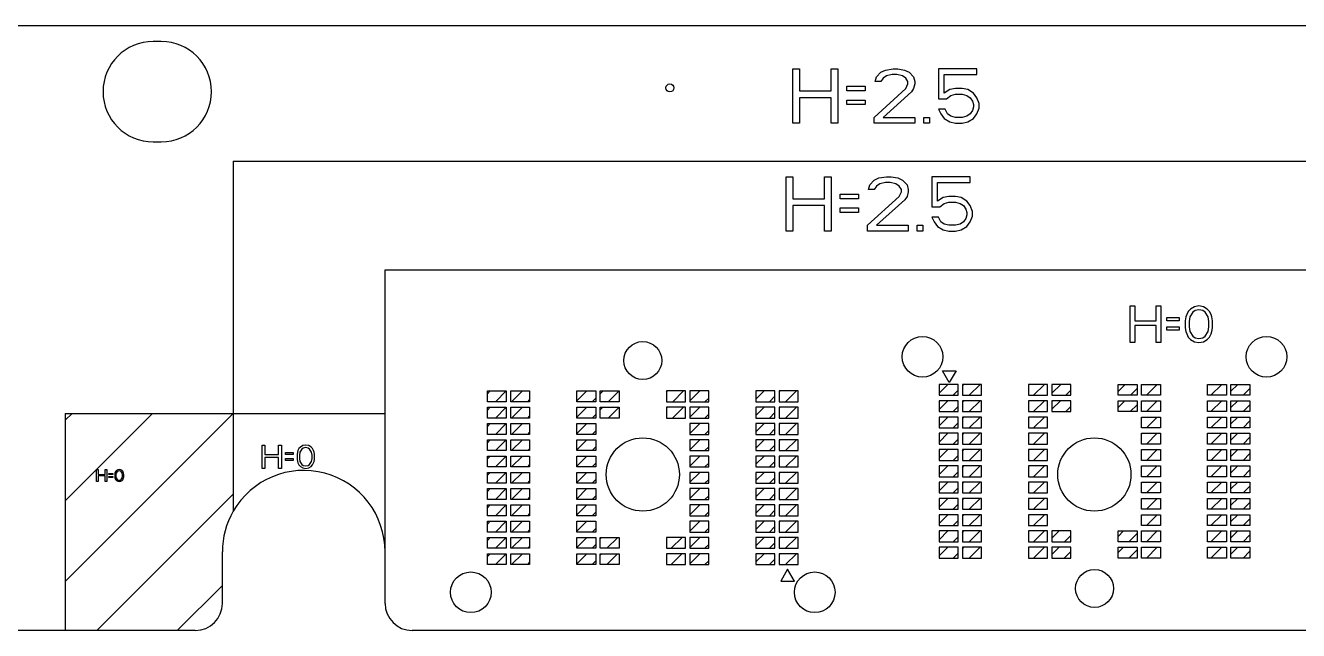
# Model space of a CAD drawing. Header units: millimetres. Extents: x 0 to 420, y 0 to 297.
# Drawn here: x 94.71 to 141.65, y 116.87 to 139.17 of the extents above; entities that cross this region are included whole.
import ezdxf

# ---------------------------------------------------------------- set-up
doc = ezdxf.new("R2010")
doc.units = ezdxf.units.MM
doc.header["$LTSCALE"] = 23.1
doc.layers.add('ASSEM_MEM', color=7, linetype='CONTINUOUS')

msp = doc.modelspace()

# ---------------------------------------------------------------- linework, layer by layer
at = {"layer": 'ASSEM_MEM', "color": 4, "linetype": 'CONTINUOUS'}
for p, q in [((81.058, 139.169), (162.973, 139.169)), ((123.001, 137.571), (123.251, 137.571)), ((123.001, 135.571), (123.001, 137.571)), ((123.251, 137.571), (123.251, 136.762)), ((124.418, 137.571), (124.668, 137.571)), ((124.418, 136.762), (124.418, 137.571)), ((124.668, 137.571), (124.668, 135.571)), ((126.251, 137.443), (126.418, 137.528)), ((126.418, 137.528), (126.71, 137.571)), ((126.71, 137.571), (126.876, 137.571)), ((126.876, 137.571), (127.126, 137.528)), ((127.126, 137.528), (127.293, 137.443)), ((129.793, 137.571), (128.376, 137.571)), ((128.376, 137.571), (128.376, 136.464)), ((129.793, 137.358), (129.793, 137.571)), ((126.043, 137.103), (126.085, 137.273)), ((126.251, 137.103), (126.043, 137.103)), ((126.085, 137.273), (126.251, 137.443)), ((126.335, 137.23), (126.251, 137.103)), ((126.46, 137.315), (126.335, 137.23)), ((126.668, 137.358), (126.46, 137.315)), ((126.835, 137.358), (126.668, 137.358)), ((127.043, 137.315), (126.835, 137.358)), ((127.168, 137.23), (127.043, 137.315)), ((127.251, 137.103), (127.168, 137.23)), ((127.251, 137.017), (127.251, 137.103)), ((127.293, 137.443), (127.46, 137.273)), ((127.46, 137.273), (127.501, 137.103)), ((127.501, 137.103), (127.501, 137.017)), ((128.585, 137.358), (129.793, 137.358)), ((128.585, 136.677), (128.585, 137.358)), ((123.251, 136.762), (124.418, 136.762)), ((125.001, 136.932), (125.668, 136.932)), ((125.001, 136.762), (125.001, 136.932)), ((125.668, 136.762), (125.001, 136.762)), ((125.668, 136.932), (125.668, 136.762)), ((126.001, 135.783), (127.168, 136.847)), ((127.376, 136.72), (126.335, 135.783)), ((127.168, 136.847), (127.251, 137.017)), ((127.46, 136.847), (127.376, 136.72)), ((127.501, 137.017), (127.46, 136.847)), ((128.793, 136.805), (128.585, 136.677)), ((128.668, 136.464), (128.835, 136.592)), ((129.001, 136.847), (128.793, 136.805)), ((128.835, 136.592), (129.001, 136.634)), ((129.251, 136.847), (129.001, 136.847)), ((129.001, 136.634), (129.251, 136.634)), ((129.46, 136.805), (129.251, 136.847)), ((129.251, 136.634), (129.418, 136.592)), ((129.418, 136.592), (129.543, 136.507)), ((129.668, 136.677), (129.46, 136.805)), ((129.793, 136.507), (129.668, 136.677)), ((124.418, 136.507), (123.251, 136.507)), ((123.251, 136.507), (123.251, 135.571)), ((124.418, 135.571), (124.418, 136.507)), ((125.001, 136.422), (125.668, 136.422)), ((125.001, 136.251), (125.001, 136.422)), ((125.668, 136.251), (125.001, 136.251)), ((125.668, 136.422), (125.668, 136.251)), ((128.376, 136.464), (128.668, 136.464)), ((129.543, 136.507), (129.626, 136.379)), ((129.626, 136.379), (129.668, 136.251)), ((129.668, 136.166), (129.626, 136.039)), ((129.668, 136.251), (129.668, 136.166)), ((129.876, 136.294), (129.793, 136.507)), ((129.793, 135.911), (129.876, 136.124)), ((129.876, 136.124), (129.876, 136.294)), ((126.001, 135.571), (126.001, 135.783)), ((126.335, 135.783), (127.501, 135.783)), ((127.501, 135.783), (127.501, 135.571)), ((127.835, 135.783), (128.043, 135.783)), ((127.835, 135.571), (127.835, 135.783)), ((128.043, 135.783), (128.043, 135.571)), ((128.626, 136.081), (128.376, 136.081)), ((128.376, 136.081), (128.46, 135.911)), ((128.46, 135.911), (128.585, 135.741)), ((128.585, 135.741), (128.793, 135.613)), ((128.71, 135.911), (128.626, 136.081)), ((128.835, 135.826), (128.71, 135.911)), ((129.001, 135.783), (128.835, 135.826)), ((129.251, 135.783), (129.001, 135.783)), ((129.418, 135.826), (129.251, 135.783)), ((129.543, 135.911), (129.418, 135.826)), ((129.46, 135.613), (129.668, 135.741)), ((129.626, 136.039), (129.543, 135.911)), ((129.668, 135.741), (129.793, 135.911)), ((123.251, 135.571), (123.001, 135.571)), ((124.668, 135.571), (124.418, 135.571)), ((127.501, 135.571), (126.001, 135.571)), ((128.043, 135.571), (127.835, 135.571)), ((128.793, 135.613), (129.001, 135.571)), ((129.001, 135.571), (129.251, 135.571)), ((129.251, 135.571), (129.46, 135.613)), ((102.373, 134.169), (148.573, 134.169)), ((102.373, 134.169), (102.373, 121.266)), ((122.757, 133.592), (123.007, 133.592)), ((122.757, 131.592), (122.757, 133.592)), ((123.007, 133.592), (123.007, 132.784)), ((124.173, 133.592), (124.423, 133.592)), ((124.173, 132.784), (124.173, 133.592)), ((124.423, 133.592), (124.423, 131.592)), ((125.84, 133.294), (126.007, 133.464)), ((126.007, 133.464), (126.173, 133.55)), ((126.215, 133.337), (126.09, 133.252)), ((126.173, 133.55), (126.465, 133.592)), ((126.423, 133.379), (126.215, 133.337)), ((126.59, 133.379), (126.423, 133.379)), ((126.465, 133.592), (126.632, 133.592)), ((126.798, 133.337), (126.59, 133.379)), ((126.632, 133.592), (126.882, 133.55)), ((126.923, 133.252), (126.798, 133.337)), ((126.882, 133.55), (127.048, 133.464)), ((127.048, 133.464), (127.215, 133.294)), ((129.548, 133.592), (128.132, 133.592)), ((128.132, 133.592), (128.132, 132.486)), ((128.34, 133.379), (129.548, 133.379)), ((128.34, 132.699), (128.34, 133.379)), ((129.548, 133.379), (129.548, 133.592)), ((124.757, 132.954), (125.423, 132.954)), ((124.757, 132.784), (124.757, 132.954)), ((125.423, 132.954), (125.423, 132.784)), ((125.757, 131.805), (126.923, 132.869)), ((125.798, 133.124), (125.84, 133.294)), ((126.007, 133.124), (125.798, 133.124)), ((126.09, 133.252), (126.007, 133.124)), ((127.007, 133.124), (126.923, 133.252)), ((126.923, 132.869), (127.007, 133.039)), ((127.007, 133.039), (127.007, 133.124)), ((127.215, 132.869), (127.132, 132.741)), ((127.215, 133.294), (127.257, 133.124)), ((127.257, 133.039), (127.215, 132.869)), ((127.257, 133.124), (127.257, 133.039)), ((128.757, 132.869), (128.548, 132.826)), ((129.007, 132.869), (128.757, 132.869)), ((129.215, 132.826), (129.007, 132.869)), ((123.007, 132.784), (124.173, 132.784)), ((124.173, 132.528), (123.007, 132.528)), ((123.007, 132.528), (123.007, 131.592)), ((124.173, 131.592), (124.173, 132.528)), ((125.423, 132.784), (124.757, 132.784)), ((124.757, 132.443), (125.423, 132.443)), ((124.757, 132.273), (124.757, 132.443)), ((125.423, 132.443), (125.423, 132.273)), ((127.132, 132.741), (126.09, 131.805)), ((128.132, 132.486), (128.423, 132.486)), ((128.548, 132.826), (128.34, 132.699)), ((128.423, 132.486), (128.59, 132.613)), ((128.59, 132.613), (128.757, 132.656)), ((128.757, 132.656), (129.007, 132.656)), ((129.007, 132.656), (129.173, 132.613)), ((129.173, 132.613), (129.298, 132.528)), ((129.423, 132.699), (129.215, 132.826)), ((129.298, 132.528), (129.382, 132.401)), ((129.382, 132.401), (129.423, 132.273)), ((129.548, 132.528), (129.423, 132.699)), ((129.632, 132.316), (129.548, 132.528)), ((125.423, 132.273), (124.757, 132.273)), ((128.382, 132.103), (128.132, 132.103)), ((128.132, 132.103), (128.215, 131.933)), ((128.215, 131.933), (128.34, 131.762)), ((128.465, 131.933), (128.382, 132.103)), ((128.59, 131.847), (128.465, 131.933)), ((129.298, 131.933), (129.173, 131.847)), ((129.382, 132.06), (129.298, 131.933)), ((129.423, 132.188), (129.382, 132.06)), ((129.423, 132.273), (129.423, 132.188)), ((129.423, 131.762), (129.548, 131.933)), ((129.548, 131.933), (129.632, 132.145)), ((129.632, 132.145), (129.632, 132.316)), ((123.007, 131.592), (122.757, 131.592)), ((124.423, 131.592), (124.173, 131.592)), ((125.757, 131.592), (125.757, 131.805)), ((127.257, 131.592), (125.757, 131.592)), ((126.09, 131.805), (127.257, 131.805)), ((127.257, 131.805), (127.257, 131.592)), ((127.59, 131.805), (127.798, 131.805)), ((127.59, 131.592), (127.59, 131.805)), ((127.798, 131.592), (127.59, 131.592)), ((127.798, 131.805), (127.798, 131.592)), ((128.34, 131.762), (128.548, 131.635)), ((128.548, 131.635), (128.757, 131.592)), ((128.757, 131.805), (128.59, 131.847)), ((129.007, 131.805), (128.757, 131.805)), ((128.757, 131.592), (129.007, 131.592)), ((129.173, 131.847), (129.007, 131.805)), ((129.007, 131.592), (129.215, 131.635)), ((129.215, 131.635), (129.423, 131.762)), ((107.973, 130.169), (142.973, 130.169)), ((107.973, 119.395), (107.973, 130.169)), ((128.522, 126.44), (129.022, 126.44)), ((128.772, 126.007), (128.522, 126.44)), ((129.022, 126.44), (128.772, 126.007)), ((129.098, 125.939), (128.398, 125.939)), ((128.398, 125.939), (128.398, 125.539)), ((129.098, 125.539), (129.098, 125.939)), ((129.958, 125.939), (129.258, 125.939)), ((129.258, 125.939), (129.258, 125.539)), ((129.958, 125.539), (129.958, 125.939)), ((132.398, 125.939), (131.698, 125.939)), ((131.698, 125.939), (131.698, 125.539)), ((132.398, 125.539), (132.398, 125.939)), ((133.258, 125.939), (132.558, 125.939)), ((132.558, 125.939), (132.558, 125.539)), ((133.258, 125.539), (133.258, 125.939)), ((134.998, 125.939), (135.698, 125.939)), ((134.998, 125.539), (134.998, 125.939)), ((135.698, 125.939), (135.698, 125.539)), ((135.858, 125.939), (136.558, 125.939)), ((135.858, 125.539), (135.858, 125.939)), ((136.558, 125.939), (136.558, 125.539)), ((138.298, 125.939), (138.998, 125.939)), ((138.298, 125.539), (138.298, 125.939)), ((138.998, 125.939), (138.998, 125.539)), ((139.158, 125.939), (139.858, 125.939)), ((139.158, 125.539), (139.158, 125.939)), ((139.858, 125.939), (139.858, 125.539)), ((111.743, 125.699), (112.443, 125.699)), ((111.743, 125.299), (111.743, 125.699)), ((112.443, 125.699), (112.443, 125.299)), ((112.603, 125.699), (113.303, 125.699)), ((112.603, 125.299), (112.603, 125.699)), ((113.303, 125.699), (113.303, 125.299)), ((115.043, 125.699), (115.743, 125.699)), ((115.043, 125.299), (115.043, 125.699)), ((115.743, 125.699), (115.743, 125.299)), ((115.903, 125.699), (116.603, 125.699)), ((115.903, 125.299), (115.903, 125.699)), ((116.603, 125.699), (116.603, 125.299)), ((119.043, 125.699), (118.343, 125.699)), ((118.343, 125.699), (118.343, 125.299)), ((119.043, 125.299), (119.043, 125.699)), ((119.903, 125.699), (119.203, 125.699)), ((119.203, 125.699), (119.203, 125.299)), ((119.903, 125.299), (119.903, 125.699)), ((122.343, 125.699), (121.643, 125.699)), ((121.643, 125.699), (121.643, 125.299)), ((122.343, 125.299), (122.343, 125.699)), ((123.203, 125.699), (122.503, 125.699)), ((122.503, 125.699), (122.503, 125.299)), ((123.203, 125.299), (123.203, 125.699)), ((128.398, 125.539), (129.098, 125.539)), ((129.098, 125.339), (128.398, 125.339)), ((128.398, 125.339), (128.398, 124.939)), ((129.098, 124.939), (129.098, 125.339)), ((129.258, 125.539), (129.958, 125.539)), ((129.958, 125.339), (129.258, 125.339)), ((129.258, 125.339), (129.258, 124.939)), ((129.958, 124.939), (129.958, 125.339)), ((131.698, 125.539), (132.398, 125.539)), ((132.398, 125.339), (131.698, 125.339)), ((131.698, 125.339), (131.698, 124.939)), ((132.398, 124.939), (132.398, 125.339)), ((132.558, 125.539), (133.258, 125.539)), ((133.258, 125.339), (132.558, 125.339)), ((132.558, 125.339), (132.558, 124.939)), ((133.258, 124.939), (133.258, 125.339)), ((135.698, 125.539), (134.998, 125.539)), ((134.998, 125.339), (135.698, 125.339)), ((134.998, 124.939), (134.998, 125.339)), ((135.698, 125.339), (135.698, 124.939)), ((136.558, 125.539), (135.858, 125.539)), ((135.858, 125.339), (136.558, 125.339)), ((135.858, 124.939), (135.858, 125.339)), ((136.558, 125.339), (136.558, 124.939)), ((138.998, 125.539), (138.298, 125.539)), ((138.298, 125.339), (138.998, 125.339)), ((138.298, 124.939), (138.298, 125.339)), ((138.998, 125.339), (138.998, 124.939)), ((139.858, 125.539), (139.158, 125.539)), ((139.158, 125.339), (139.858, 125.339)), ((139.158, 124.939), (139.158, 125.339)), ((139.858, 125.339), (139.858, 124.939)), ((96.184, 124.869), (107.973, 124.869)), ((96.184, 124.869), (96.184, 116.869)), ((112.443, 125.299), (111.743, 125.299)), ((111.743, 125.099), (112.443, 125.099)), ((111.743, 124.699), (111.743, 125.099)), ((112.443, 125.099), (112.443, 124.699)), ((113.303, 125.299), (112.603, 125.299)), ((112.603, 125.099), (113.303, 125.099)), ((112.603, 124.699), (112.603, 125.099)), ((113.303, 125.099), (113.303, 124.699)), ((115.743, 125.299), (115.043, 125.299)), ((115.043, 125.099), (115.743, 125.099)), ((115.043, 124.699), (115.043, 125.099)), ((115.743, 125.099), (115.743, 124.699)), ((116.603, 125.299), (115.903, 125.299)), ((115.903, 125.099), (116.603, 125.099)), ((115.903, 124.699), (115.903, 125.099)), ((116.603, 125.099), (116.603, 124.699)), ((118.343, 125.299), (119.043, 125.299)), ((119.043, 125.099), (118.343, 125.099)), ((118.343, 125.099), (118.343, 124.699)), ((119.043, 124.699), (119.043, 125.099)), ((119.203, 125.299), (119.903, 125.299)), ((119.903, 125.099), (119.203, 125.099)), ((119.203, 125.099), (119.203, 124.699)), ((119.903, 124.699), (119.903, 125.099)), ((121.643, 125.299), (122.343, 125.299)), ((122.343, 125.099), (121.643, 125.099)), ((121.643, 125.099), (121.643, 124.699)), ((122.343, 124.699), (122.343, 125.099)), ((122.503, 125.299), (123.203, 125.299)), ((123.203, 125.099), (122.503, 125.099)), ((122.503, 125.099), (122.503, 124.699)), ((123.203, 124.699), (123.203, 125.099)), ((128.398, 124.939), (129.098, 124.939)), ((129.258, 124.939), (129.958, 124.939)), ((131.698, 124.939), (132.398, 124.939)), ((132.558, 124.939), (133.258, 124.939)), ((135.698, 124.939), (134.998, 124.939)), ((136.558, 124.939), (135.858, 124.939)), ((138.998, 124.939), (138.298, 124.939)), ((139.858, 124.939), (139.158, 124.939)), ((112.443, 124.699), (111.743, 124.699)), ((111.743, 124.499), (112.443, 124.499)), ((111.743, 124.099), (111.743, 124.499)), ((112.443, 124.499), (112.443, 124.099)), ((113.303, 124.699), (112.603, 124.699)), ((112.603, 124.499), (113.303, 124.499)), ((112.603, 124.099), (112.603, 124.499)), ((113.303, 124.499), (113.303, 124.099)), ((115.743, 124.699), (115.043, 124.699)), ((115.043, 124.499), (115.743, 124.499)), ((115.043, 124.099), (115.043, 124.499)), ((115.743, 124.499), (115.743, 124.099)), ((116.603, 124.699), (115.903, 124.699)), ((118.343, 124.699), (119.043, 124.699)), ((119.203, 124.699), (119.903, 124.699)), ((119.903, 124.499), (119.203, 124.499)), ((119.203, 124.499), (119.203, 124.099)), ((119.903, 124.099), (119.903, 124.499)), ((121.643, 124.699), (122.343, 124.699)), ((122.343, 124.499), (121.643, 124.499)), ((121.643, 124.499), (121.643, 124.099)), ((122.343, 124.099), (122.343, 124.499)), ((122.503, 124.699), (123.203, 124.699)), ((123.203, 124.499), (122.503, 124.499)), ((122.503, 124.499), (122.503, 124.099)), ((123.203, 124.099), (123.203, 124.499)), ((129.098, 124.739), (128.398, 124.739)), ((128.398, 124.739), (128.398, 124.339)), ((129.098, 124.339), (129.098, 124.739)), ((129.958, 124.739), (129.258, 124.739)), ((129.258, 124.739), (129.258, 124.339)), ((129.958, 124.339), (129.958, 124.739)), ((132.398, 124.739), (131.698, 124.739)), ((131.698, 124.739), (131.698, 124.339)), ((132.398, 124.339), (132.398, 124.739)), ((135.858, 124.739), (136.558, 124.739)), ((135.858, 124.339), (135.858, 124.739)), ((136.558, 124.739), (136.558, 124.339)), ((138.298, 124.739), (138.998, 124.739)), ((138.298, 124.339), (138.298, 124.739)), ((138.998, 124.739), (138.998, 124.339)), ((139.158, 124.739), (139.858, 124.739)), ((139.158, 124.339), (139.158, 124.739)), ((139.858, 124.739), (139.858, 124.339)), ((112.443, 124.099), (111.743, 124.099)), ((113.303, 124.099), (112.603, 124.099)), ((115.743, 124.099), (115.043, 124.099)), ((119.203, 124.099), (119.903, 124.099)), ((121.643, 124.099), (122.343, 124.099)), ((122.503, 124.099), (123.203, 124.099)), ((128.398, 124.339), (129.098, 124.339)), ((129.098, 124.139), (128.398, 124.139)), ((128.398, 124.139), (128.398, 123.739)), ((129.098, 123.739), (129.098, 124.139)), ((129.258, 124.339), (129.958, 124.339)), ((129.958, 124.139), (129.258, 124.139)), ((129.258, 124.139), (129.258, 123.739)), ((129.958, 123.739), (129.958, 124.139)), ((131.698, 124.339), (132.398, 124.339)), ((132.398, 124.139), (131.698, 124.139)), ((131.698, 124.139), (131.698, 123.739)), ((132.398, 123.739), (132.398, 124.139)), ((136.558, 124.339), (135.858, 124.339)), ((135.858, 124.139), (136.558, 124.139)), ((135.858, 123.739), (135.858, 124.139)), ((136.558, 124.139), (136.558, 123.739)), ((138.998, 124.339), (138.298, 124.339)), ((138.298, 124.139), (138.998, 124.139)), ((138.298, 123.739), (138.298, 124.139)), ((138.998, 124.139), (138.998, 123.739)), ((139.858, 124.339), (139.158, 124.339)), ((139.158, 124.139), (139.858, 124.139)), ((139.158, 123.739), (139.158, 124.139)), ((139.858, 124.139), (139.858, 123.739)), ((103.436, 123.703), (103.543, 123.703)), ((103.436, 122.843), (103.436, 123.703)), ((103.543, 123.703), (103.543, 123.356)), ((104.045, 123.703), (104.152, 123.703)), ((104.045, 123.356), (104.045, 123.703)), ((104.152, 123.703), (104.152, 122.843)), ((104.743, 123.447), (104.726, 123.356)), ((104.761, 123.502), (104.743, 123.447)), ((104.797, 123.575), (104.761, 123.502)), ((104.851, 123.63), (104.797, 123.575)), ((104.833, 123.447), (104.815, 123.337)), ((104.905, 123.557), (104.833, 123.447)), ((104.941, 123.685), (104.851, 123.63)), ((104.958, 123.594), (104.905, 123.557)), ((105.048, 123.703), (104.941, 123.685)), ((105.048, 123.612), (104.958, 123.594)), ((105.156, 123.685), (105.048, 123.703)), ((105.138, 123.594), (105.048, 123.612)), ((105.191, 123.557), (105.138, 123.594)), ((105.245, 123.63), (105.156, 123.685)), ((105.263, 123.447), (105.191, 123.557)), ((105.299, 123.575), (105.245, 123.63)), ((105.281, 123.337), (105.263, 123.447)), ((105.335, 123.502), (105.299, 123.575)), ((105.353, 123.447), (105.335, 123.502)), ((105.371, 123.356), (105.353, 123.447)), ((111.743, 123.899), (112.443, 123.899)), ((111.743, 123.499), (111.743, 123.899)), ((112.443, 123.499), (111.743, 123.499)), ((112.443, 123.899), (112.443, 123.499)), ((112.603, 123.899), (113.303, 123.899)), ((112.603, 123.499), (112.603, 123.899)), ((113.303, 123.499), (112.603, 123.499)), ((113.303, 123.899), (113.303, 123.499)), ((115.043, 123.899), (115.743, 123.899)), ((115.043, 123.499), (115.043, 123.899)), ((115.743, 123.499), (115.043, 123.499)), ((115.743, 123.899), (115.743, 123.499)), ((119.903, 123.899), (119.203, 123.899)), ((119.203, 123.899), (119.203, 123.499)), ((119.203, 123.499), (119.903, 123.499)), ((119.903, 123.499), (119.903, 123.899)), ((122.343, 123.899), (121.643, 123.899)), ((121.643, 123.899), (121.643, 123.499)), ((121.643, 123.499), (122.343, 123.499)), ((122.343, 123.499), (122.343, 123.899)), ((123.203, 123.899), (122.503, 123.899)), ((122.503, 123.899), (122.503, 123.499)), ((122.503, 123.499), (123.203, 123.499)), ((123.203, 123.499), (123.203, 123.899)), ((128.398, 123.739), (129.098, 123.739)), ((129.098, 123.539), (128.398, 123.539)), ((128.398, 123.539), (128.398, 123.139)), ((129.098, 123.139), (129.098, 123.539)), ((129.258, 123.739), (129.958, 123.739)), ((129.958, 123.539), (129.258, 123.539)), ((129.258, 123.539), (129.258, 123.139)), ((129.958, 123.139), (129.958, 123.539)), ((131.698, 123.739), (132.398, 123.739)), ((132.398, 123.539), (131.698, 123.539)), ((131.698, 123.539), (131.698, 123.139)), ((132.398, 123.139), (132.398, 123.539)), ((136.558, 123.739), (135.858, 123.739)), ((135.858, 123.539), (136.558, 123.539)), ((135.858, 123.139), (135.858, 123.539)), ((136.558, 123.539), (136.558, 123.139)), ((138.998, 123.739), (138.298, 123.739)), ((138.298, 123.539), (138.998, 123.539)), ((138.298, 123.139), (138.298, 123.539)), ((138.998, 123.539), (138.998, 123.139)), ((139.858, 123.739), (139.158, 123.739)), ((139.158, 123.539), (139.858, 123.539)), ((139.158, 123.139), (139.158, 123.539)), ((139.858, 123.539), (139.858, 123.139)), ((103.543, 123.356), (104.045, 123.356)), ((104.045, 123.246), (103.543, 123.246)), ((103.543, 123.246), (103.543, 122.843)), ((104.045, 122.843), (104.045, 123.246)), ((104.296, 123.429), (104.582, 123.429)), ((104.296, 123.356), (104.296, 123.429)), ((104.582, 123.356), (104.296, 123.356)), ((104.296, 123.209), (104.582, 123.209)), ((104.296, 123.136), (104.296, 123.209)), ((104.582, 123.136), (104.296, 123.136)), ((104.582, 123.429), (104.582, 123.356)), ((104.582, 123.209), (104.582, 123.136)), ((104.726, 123.356), (104.726, 123.191)), ((104.726, 123.191), (104.743, 123.1)), ((104.743, 123.1), (104.761, 123.045)), ((104.761, 123.045), (104.797, 122.972)), ((104.815, 123.337), (104.815, 123.209)), ((104.815, 123.209), (104.833, 123.1)), ((104.833, 123.1), (104.905, 122.99)), ((104.905, 122.99), (104.958, 122.953)), ((105.138, 122.953), (105.191, 122.99)), ((105.191, 122.99), (105.263, 123.1)), ((105.263, 123.1), (105.281, 123.209)), ((105.281, 123.209), (105.281, 123.337)), ((105.299, 122.972), (105.335, 123.045)), ((105.335, 123.045), (105.353, 123.1)), ((105.353, 123.1), (105.371, 123.191)), ((105.371, 123.191), (105.371, 123.356)), ((111.743, 123.299), (112.443, 123.299)), ((111.743, 122.899), (111.743, 123.299)), ((112.443, 123.299), (112.443, 122.899)), ((112.603, 123.299), (113.303, 123.299)), ((112.603, 122.899), (112.603, 123.299)), ((113.303, 123.299), (113.303, 122.899)), ((115.043, 123.299), (115.743, 123.299)), ((115.043, 122.899), (115.043, 123.299)), ((115.743, 123.299), (115.743, 122.899)), ((119.903, 123.299), (119.203, 123.299)), ((119.203, 123.299), (119.203, 122.899)), ((119.903, 122.899), (119.903, 123.299)), ((122.343, 123.299), (121.643, 123.299)), ((121.643, 123.299), (121.643, 122.899)), ((122.343, 122.899), (122.343, 123.299)), ((123.203, 123.299), (122.503, 123.299)), ((122.503, 123.299), (122.503, 122.899)), ((123.203, 122.899), (123.203, 123.299)), ((128.398, 123.139), (129.098, 123.139)), ((129.258, 123.139), (129.958, 123.139)), ((131.698, 123.139), (132.398, 123.139)), ((136.558, 123.139), (135.858, 123.139)), ((138.998, 123.139), (138.298, 123.139)), ((139.858, 123.139), (139.158, 123.139)), ((103.543, 122.843), (103.436, 122.843)), ((104.152, 122.843), (104.045, 122.843)), ((104.797, 122.972), (104.851, 122.917)), ((104.851, 122.917), (104.941, 122.862)), ((104.941, 122.862), (105.048, 122.843)), ((104.958, 122.953), (105.048, 122.935)), ((105.048, 122.935), (105.138, 122.953)), ((105.048, 122.843), (105.156, 122.862)), ((105.156, 122.862), (105.245, 122.917)), ((105.245, 122.917), (105.299, 122.972)), ((112.443, 122.899), (111.743, 122.899)), ((111.743, 122.699), (112.443, 122.699)), ((111.743, 122.299), (111.743, 122.699)), ((112.443, 122.699), (112.443, 122.299)), ((113.303, 122.899), (112.603, 122.899)), ((112.603, 122.699), (113.303, 122.699)), ((112.603, 122.299), (112.603, 122.699)), ((113.303, 122.699), (113.303, 122.299)), ((115.743, 122.899), (115.043, 122.899)), ((115.043, 122.699), (115.743, 122.699)), ((115.043, 122.299), (115.043, 122.699)), ((115.743, 122.699), (115.743, 122.299)), ((119.203, 122.899), (119.903, 122.899)), ((119.903, 122.699), (119.203, 122.699)), ((119.203, 122.699), (119.203, 122.299)), ((119.903, 122.299), (119.903, 122.699)), ((121.643, 122.899), (122.343, 122.899)), ((122.343, 122.699), (121.643, 122.699)), ((121.643, 122.699), (121.643, 122.299)), ((122.343, 122.299), (122.343, 122.699)), ((122.503, 122.899), (123.203, 122.899)), ((123.203, 122.699), (122.503, 122.699)), ((122.503, 122.699), (122.503, 122.299)), ((123.203, 122.299), (123.203, 122.699)), ((129.098, 122.939), (128.398, 122.939)), ((128.398, 122.939), (128.398, 122.539)), ((128.398, 122.539), (129.098, 122.539)), ((129.098, 122.539), (129.098, 122.939)), ((129.958, 122.939), (129.258, 122.939)), ((129.258, 122.939), (129.258, 122.539)), ((129.258, 122.539), (129.958, 122.539)), ((129.958, 122.539), (129.958, 122.939)), ((132.398, 122.939), (131.698, 122.939)), ((131.698, 122.939), (131.698, 122.539)), ((131.698, 122.539), (132.398, 122.539)), ((132.398, 122.539), (132.398, 122.939)), ((135.858, 122.939), (136.558, 122.939)), ((135.858, 122.539), (135.858, 122.939)), ((136.558, 122.539), (135.858, 122.539)), ((136.558, 122.939), (136.558, 122.539)), ((138.298, 122.939), (138.998, 122.939)), ((138.298, 122.539), (138.298, 122.939)), ((138.998, 122.539), (138.298, 122.539)), ((138.998, 122.939), (138.998, 122.539)), ((139.158, 122.939), (139.858, 122.939)), ((139.158, 122.539), (139.158, 122.939)), ((139.858, 122.539), (139.158, 122.539)), ((139.858, 122.939), (139.858, 122.539)), ((112.443, 122.299), (111.743, 122.299)), ((111.743, 122.099), (112.443, 122.099)), ((111.743, 121.699), (111.743, 122.099)), ((112.443, 122.099), (112.443, 121.699)), ((113.303, 122.299), (112.603, 122.299)), ((112.603, 122.099), (113.303, 122.099)), ((112.603, 121.699), (112.603, 122.099)), ((113.303, 122.099), (113.303, 121.699)), ((115.743, 122.299), (115.043, 122.299)), ((115.043, 122.099), (115.743, 122.099)), ((115.043, 121.699), (115.043, 122.099)), ((115.743, 122.099), (115.743, 121.699)), ((119.203, 122.299), (119.903, 122.299)), ((119.903, 122.099), (119.203, 122.099)), ((119.203, 122.099), (119.203, 121.699)), ((119.903, 121.699), (119.903, 122.099)), ((121.643, 122.299), (122.343, 122.299)), ((122.343, 122.099), (121.643, 122.099)), ((121.643, 122.099), (121.643, 121.699)), ((122.343, 121.699), (122.343, 122.099)), ((122.503, 122.299), (123.203, 122.299)), ((123.203, 122.099), (122.503, 122.099)), ((122.503, 122.099), (122.503, 121.699)), ((123.203, 121.699), (123.203, 122.099)), ((129.098, 122.339), (128.398, 122.339)), ((128.398, 122.339), (128.398, 121.939)), ((129.098, 121.939), (129.098, 122.339)), ((129.958, 122.339), (129.258, 122.339)), ((129.258, 122.339), (129.258, 121.939)), ((129.958, 121.939), (129.958, 122.339)), ((132.398, 122.339), (131.698, 122.339)), ((131.698, 122.339), (131.698, 121.939)), ((132.398, 121.939), (132.398, 122.339)), ((135.858, 122.339), (136.558, 122.339)), ((135.858, 121.939), (135.858, 122.339)), ((136.558, 122.339), (136.558, 121.939)), ((138.298, 122.339), (138.998, 122.339)), ((138.298, 121.939), (138.298, 122.339)), ((138.998, 122.339), (138.998, 121.939)), ((139.158, 122.339), (139.858, 122.339)), ((139.158, 121.939), (139.158, 122.339)), ((139.858, 122.339), (139.858, 121.939)), ((112.443, 121.699), (111.743, 121.699)), ((113.303, 121.699), (112.603, 121.699)), ((115.743, 121.699), (115.043, 121.699)), ((119.203, 121.699), (119.903, 121.699)), ((121.643, 121.699), (122.343, 121.699)), ((122.503, 121.699), (123.203, 121.699)), ((128.398, 121.939), (129.098, 121.939)), ((129.098, 121.739), (128.398, 121.739)), ((128.398, 121.739), (128.398, 121.339)), ((129.098, 121.339), (129.098, 121.739)), ((129.258, 121.939), (129.958, 121.939)), ((129.958, 121.739), (129.258, 121.739)), ((129.258, 121.739), (129.258, 121.339)), ((129.958, 121.339), (129.958, 121.739)), ((131.698, 121.939), (132.398, 121.939)), ((132.398, 121.739), (131.698, 121.739)), ((131.698, 121.739), (131.698, 121.339)), ((132.398, 121.339), (132.398, 121.739)), ((136.558, 121.939), (135.858, 121.939)), ((135.858, 121.739), (136.558, 121.739)), ((135.858, 121.339), (135.858, 121.739)), ((136.558, 121.739), (136.558, 121.339)), ((138.998, 121.939), (138.298, 121.939)), ((138.298, 121.739), (138.998, 121.739)), ((138.298, 121.339), (138.298, 121.739)), ((138.998, 121.739), (138.998, 121.339)), ((139.858, 121.939), (139.158, 121.939)), ((139.158, 121.739), (139.858, 121.739)), ((139.158, 121.339), (139.158, 121.739)), ((139.858, 121.739), (139.858, 121.339)), ((111.743, 121.499), (112.443, 121.499)), ((111.743, 121.099), (111.743, 121.499)), ((112.443, 121.099), (111.743, 121.099)), ((112.443, 121.499), (112.443, 121.099)), ((112.603, 121.499), (113.303, 121.499)), ((112.603, 121.099), (112.603, 121.499)), ((113.303, 121.099), (112.603, 121.099)), ((113.303, 121.499), (113.303, 121.099)), ((115.043, 121.499), (115.743, 121.499)), ((115.043, 121.099), (115.043, 121.499)), ((115.743, 121.099), (115.043, 121.099)), ((115.743, 121.499), (115.743, 121.099)), ((119.903, 121.499), (119.203, 121.499)), ((119.203, 121.499), (119.203, 121.099)), ((119.203, 121.099), (119.903, 121.099)), ((119.903, 121.099), (119.903, 121.499)), ((122.343, 121.499), (121.643, 121.499)), ((121.643, 121.499), (121.643, 121.099)), ((121.643, 121.099), (122.343, 121.099)), ((122.343, 121.099), (122.343, 121.499)), ((123.203, 121.499), (122.503, 121.499)), ((122.503, 121.499), (122.503, 121.099)), ((122.503, 121.099), (123.203, 121.099)), ((123.203, 121.099), (123.203, 121.499)), ((128.398, 121.339), (129.098, 121.339)), ((129.098, 121.139), (128.398, 121.139)), ((128.398, 121.139), (128.398, 120.739)), ((129.098, 120.739), (129.098, 121.139)), ((129.258, 121.339), (129.958, 121.339)), ((129.958, 121.139), (129.258, 121.139)), ((129.258, 121.139), (129.258, 120.739)), ((129.958, 120.739), (129.958, 121.139)), ((131.698, 121.339), (132.398, 121.339)), ((132.398, 121.139), (131.698, 121.139)), ((131.698, 121.139), (131.698, 120.739)), ((132.398, 120.739), (132.398, 121.139)), ((136.558, 121.339), (135.858, 121.339)), ((135.858, 121.139), (136.558, 121.139)), ((135.858, 120.739), (135.858, 121.139)), ((136.558, 121.139), (136.558, 120.739)), ((138.998, 121.339), (138.298, 121.339)), ((138.298, 121.139), (138.998, 121.139)), ((138.298, 120.739), (138.298, 121.139)), ((138.998, 121.139), (138.998, 120.739)), ((139.858, 121.339), (139.158, 121.339)), ((139.158, 121.139), (139.858, 121.139)), ((139.158, 120.739), (139.158, 121.139)), ((139.858, 121.139), (139.858, 120.739)), ((111.743, 120.899), (112.443, 120.899)), ((111.743, 120.499), (111.743, 120.899)), ((112.443, 120.899), (112.443, 120.499)), ((112.603, 120.899), (113.303, 120.899)), ((112.603, 120.499), (112.603, 120.899)), ((113.303, 120.899), (113.303, 120.499)), ((115.043, 120.899), (115.743, 120.899)), ((115.043, 120.499), (115.043, 120.899)), ((115.743, 120.899), (115.743, 120.499)), ((119.903, 120.899), (119.203, 120.899)), ((119.203, 120.899), (119.203, 120.499)), ((119.903, 120.499), (119.903, 120.899)), ((122.343, 120.899), (121.643, 120.899)), ((121.643, 120.899), (121.643, 120.499)), ((122.343, 120.499), (122.343, 120.899)), ((123.203, 120.899), (122.503, 120.899)), ((122.503, 120.899), (122.503, 120.499)), ((123.203, 120.499), (123.203, 120.899)), ((128.398, 120.739), (129.098, 120.739)), ((129.258, 120.739), (129.958, 120.739)), ((131.698, 120.739), (132.398, 120.739)), ((136.558, 120.739), (135.858, 120.739)), ((138.998, 120.739), (138.298, 120.739)), ((139.858, 120.739), (139.158, 120.739)), ((112.443, 120.499), (111.743, 120.499)), ((111.743, 120.299), (112.443, 120.299)), ((111.743, 119.899), (111.743, 120.299)), ((112.443, 120.299), (112.443, 119.899)), ((113.303, 120.499), (112.603, 120.499)), ((112.603, 120.299), (113.303, 120.299)), ((112.603, 119.899), (112.603, 120.299)), ((113.303, 120.299), (113.303, 119.899)), ((115.743, 120.499), (115.043, 120.499)), ((115.043, 120.299), (115.743, 120.299)), ((115.043, 119.899), (115.043, 120.299)), ((115.743, 120.299), (115.743, 119.899)), ((115.903, 120.299), (116.603, 120.299)), ((115.903, 119.899), (115.903, 120.299)), ((116.603, 120.299), (116.603, 119.899)), ((119.043, 120.299), (118.343, 120.299)), ((118.343, 120.299), (118.343, 119.899)), ((119.043, 119.899), (119.043, 120.299)), ((119.203, 120.499), (119.903, 120.499)), ((119.903, 120.299), (119.203, 120.299)), ((119.203, 120.299), (119.203, 119.899)), ((119.903, 119.899), (119.903, 120.299)), ((121.643, 120.499), (122.343, 120.499)), ((122.343, 120.299), (121.643, 120.299)), ((121.643, 120.299), (121.643, 119.899)), ((122.343, 119.899), (122.343, 120.299)), ((122.503, 120.499), (123.203, 120.499)), ((123.203, 120.299), (122.503, 120.299)), ((122.503, 120.299), (122.503, 119.899)), ((123.203, 119.899), (123.203, 120.299)), ((129.098, 120.539), (128.398, 120.539)), ((128.398, 120.539), (128.398, 120.139)), ((129.098, 120.139), (129.098, 120.539)), ((129.958, 120.539), (129.258, 120.539)), ((129.258, 120.539), (129.258, 120.139)), ((129.958, 120.139), (129.958, 120.539)), ((132.398, 120.539), (131.698, 120.539)), ((131.698, 120.539), (131.698, 120.139)), ((132.398, 120.139), (132.398, 120.539)), ((133.258, 120.539), (132.558, 120.539)), ((132.558, 120.539), (132.558, 120.139)), ((133.258, 120.139), (133.258, 120.539)), ((134.998, 120.539), (135.698, 120.539)), ((134.998, 120.139), (134.998, 120.539)), ((135.698, 120.539), (135.698, 120.139)), ((135.858, 120.539), (136.558, 120.539)), ((135.858, 120.139), (135.858, 120.539)), ((136.558, 120.539), (136.558, 120.139)), ((138.298, 120.539), (138.998, 120.539)), ((138.298, 120.139), (138.298, 120.539)), ((138.998, 120.539), (138.998, 120.139)), ((139.158, 120.539), (139.858, 120.539)), ((139.158, 120.139), (139.158, 120.539)), ((139.858, 120.539), (139.858, 120.139)), ((101.973, 117.869), (101.973, 119.769)), ((112.443, 119.899), (111.743, 119.899)), ((111.743, 119.699), (112.443, 119.699)), ((111.743, 119.299), (111.743, 119.699)), ((112.443, 119.699), (112.443, 119.299)), ((113.303, 119.899), (112.603, 119.899)), ((112.603, 119.699), (113.303, 119.699)), ((112.603, 119.299), (112.603, 119.699)), ((113.303, 119.699), (113.303, 119.299)), ((115.743, 119.899), (115.043, 119.899)), ((115.043, 119.699), (115.743, 119.699)), ((115.043, 119.299), (115.043, 119.699)), ((115.743, 119.699), (115.743, 119.299)), ((116.603, 119.899), (115.903, 119.899)), ((115.903, 119.699), (116.603, 119.699)), ((115.903, 119.299), (115.903, 119.699)), ((116.603, 119.699), (116.603, 119.299)), ((118.343, 119.899), (119.043, 119.899)), ((119.043, 119.699), (118.343, 119.699)), ((118.343, 119.699), (118.343, 119.299)), ((119.043, 119.299), (119.043, 119.699)), ((119.203, 119.899), (119.903, 119.899)), ((119.903, 119.699), (119.203, 119.699)), ((119.203, 119.699), (119.203, 119.299)), ((119.903, 119.299), (119.903, 119.699)), ((121.643, 119.899), (122.343, 119.899)), ((122.343, 119.699), (121.643, 119.699)), ((121.643, 119.699), (121.643, 119.299)), ((122.343, 119.299), (122.343, 119.699)), ((122.503, 119.899), (123.203, 119.899)), ((123.203, 119.699), (122.503, 119.699)), ((122.503, 119.699), (122.503, 119.299)), ((123.203, 119.299), (123.203, 119.699)), ((128.398, 120.139), (129.098, 120.139)), ((129.098, 119.939), (128.398, 119.939)), ((128.398, 119.939), (128.398, 119.539)), ((129.098, 119.539), (129.098, 119.939)), ((129.258, 120.139), (129.958, 120.139)), ((129.958, 119.939), (129.258, 119.939)), ((129.258, 119.939), (129.258, 119.539)), ((129.958, 119.539), (129.958, 119.939)), ((131.698, 120.139), (132.398, 120.139)), ((132.398, 119.939), (131.698, 119.939)), ((131.698, 119.939), (131.698, 119.539)), ((132.398, 119.539), (132.398, 119.939)), ((132.558, 120.139), (133.258, 120.139)), ((133.258, 119.939), (132.558, 119.939)), ((132.558, 119.939), (132.558, 119.539)), ((133.258, 119.539), (133.258, 119.939)), ((135.698, 120.139), (134.998, 120.139)), ((134.998, 119.939), (135.698, 119.939)), ((134.998, 119.539), (134.998, 119.939)), ((135.698, 119.939), (135.698, 119.539)), ((136.558, 120.139), (135.858, 120.139)), ((135.858, 119.939), (136.558, 119.939)), ((135.858, 119.539), (135.858, 119.939)), ((136.558, 119.939), (136.558, 119.539)), ((138.998, 120.139), (138.298, 120.139)), ((138.298, 119.939), (138.998, 119.939)), ((138.298, 119.539), (138.298, 119.939)), ((138.998, 119.939), (138.998, 119.539)), ((139.858, 120.139), (139.158, 120.139)), ((139.158, 119.939), (139.858, 119.939)), ((139.158, 119.539), (139.158, 119.939)), ((139.858, 119.939), (139.858, 119.539)), ((112.443, 119.299), (111.743, 119.299)), ((113.303, 119.299), (112.603, 119.299)), ((115.743, 119.299), (115.043, 119.299)), ((116.603, 119.299), (115.903, 119.299)), ((118.343, 119.299), (119.043, 119.299)), ((119.203, 119.299), (119.903, 119.299)), ((121.643, 119.299), (122.343, 119.299)), ((122.503, 119.299), (123.203, 119.299)), ((128.398, 119.539), (129.098, 119.539)), ((129.258, 119.539), (129.958, 119.539)), ((131.698, 119.539), (132.398, 119.539)), ((132.558, 119.539), (133.258, 119.539)), ((135.698, 119.539), (134.998, 119.539)), ((136.558, 119.539), (135.858, 119.539)), ((138.998, 119.539), (138.298, 119.539)), ((139.858, 119.539), (139.158, 119.539)), ((122.814, 119.125), (122.564, 118.692)), ((123.064, 118.692), (122.814, 119.125)), ((122.564, 118.692), (123.064, 118.692)), ((100.973, 116.869), (96.184, 116.869))]:
    msp.add_line(p, q, dxfattribs=at)
at = {"layer": 'ASSEM_MEM', "color": 7, "linetype": 'CONTINUOUS'}
for p, q in [((99.723, 138.579), (99.423, 138.579)), ((99.423, 134.879), (99.723, 134.879)), ((107.973, 117.869), (107.973, 119.395)), ((96.184, 116.869), (88.273, 116.869)), ((141.973, 116.869), (108.973, 116.869))]:
    msp.add_line(p, q, dxfattribs=at)
at = {"layer": 'ASSEM_MEM', "color": 40, "linetype": 'CONTINUOUS'}
for p, q in [((135.446, 128.833), (135.615, 128.833)), ((135.446, 127.483), (135.446, 128.833)), ((135.615, 128.833), (135.615, 128.288)), ((136.403, 128.833), (136.571, 128.833)), ((136.403, 128.288), (136.403, 128.833)), ((136.571, 128.833), (136.571, 127.483)), ((137.584, 128.632), (137.528, 128.517)), ((137.668, 128.719), (137.584, 128.632)), ((137.809, 128.805), (137.668, 128.719)), ((137.837, 128.661), (137.753, 128.604)), ((137.978, 128.833), (137.809, 128.805)), ((137.978, 128.69), (137.837, 128.661)), ((138.146, 128.805), (137.978, 128.833)), ((138.118, 128.661), (137.978, 128.69)), ((138.203, 128.604), (138.118, 128.661)), ((138.287, 128.719), (138.146, 128.805)), ((138.371, 128.632), (138.287, 128.719)), ((138.428, 128.517), (138.371, 128.632)), ((135.615, 128.288), (136.403, 128.288)), ((136.796, 128.403), (137.246, 128.403)), ((136.796, 128.288), (136.796, 128.403)), ((137.246, 128.288), (136.796, 128.288)), ((137.246, 128.403), (137.246, 128.288)), ((137.499, 128.431), (137.471, 128.288)), ((137.471, 128.288), (137.471, 128.029)), ((137.528, 128.517), (137.499, 128.431)), ((137.64, 128.431), (137.612, 128.259)), ((137.612, 128.259), (137.612, 128.058)), ((137.753, 128.604), (137.64, 128.431)), ((138.315, 128.431), (138.203, 128.604)), ((138.343, 128.259), (138.315, 128.431)), ((138.343, 128.058), (138.343, 128.259)), ((138.456, 128.431), (138.428, 128.517)), ((138.484, 128.288), (138.456, 128.431)), ((138.484, 128.029), (138.484, 128.288)), ((136.403, 128.115), (135.615, 128.115)), ((135.615, 128.115), (135.615, 127.483)), ((136.403, 127.483), (136.403, 128.115)), ((136.796, 128.058), (137.246, 128.058)), ((136.796, 127.943), (136.796, 128.058)), ((137.246, 127.943), (136.796, 127.943)), ((137.246, 128.058), (137.246, 127.943)), ((137.471, 128.029), (137.499, 127.886)), ((137.499, 127.886), (137.528, 127.799)), ((137.528, 127.799), (137.584, 127.684)), ((137.584, 127.684), (137.668, 127.598)), ((137.612, 128.058), (137.64, 127.886)), ((137.64, 127.886), (137.753, 127.713)), ((137.753, 127.713), (137.837, 127.656)), ((138.118, 127.656), (138.203, 127.713)), ((138.203, 127.713), (138.315, 127.886)), ((138.287, 127.598), (138.371, 127.684)), ((138.315, 127.886), (138.343, 128.058)), ((138.371, 127.684), (138.428, 127.799)), ((138.428, 127.799), (138.456, 127.886)), ((138.456, 127.886), (138.484, 128.029)), ((135.615, 127.483), (135.446, 127.483)), ((136.571, 127.483), (136.403, 127.483)), ((137.668, 127.598), (137.809, 127.512)), ((137.809, 127.512), (137.978, 127.483)), ((137.837, 127.656), (137.978, 127.627)), ((137.978, 127.627), (138.118, 127.656)), ((137.978, 127.483), (138.146, 127.512)), ((138.146, 127.512), (138.287, 127.598)), ((97.339, 122.805), (97.394, 122.805)), ((97.339, 122.36), (97.339, 122.805)), ((97.394, 122.805), (97.394, 122.625)), ((97.394, 122.625), (97.654, 122.625)), ((97.654, 122.568), (97.394, 122.568)), ((97.394, 122.568), (97.394, 122.36)), ((97.654, 122.805), (97.709, 122.805)), ((97.654, 122.625), (97.654, 122.805)), ((97.654, 122.36), (97.654, 122.568)), ((97.709, 122.805), (97.709, 122.36)), ((97.784, 122.662), (97.932, 122.662)), ((97.784, 122.625), (97.784, 122.662)), ((97.932, 122.625), (97.784, 122.625)), ((97.784, 122.549), (97.932, 122.549)), ((97.784, 122.511), (97.784, 122.549)), ((97.932, 122.511), (97.784, 122.511)), ((97.932, 122.662), (97.932, 122.625)), ((97.932, 122.549), (97.932, 122.511)), ((98.015, 122.672), (98.006, 122.625)), ((98.006, 122.625), (98.006, 122.539)), ((98.006, 122.539), (98.015, 122.492)), ((98.025, 122.7), (98.015, 122.672)), ((98.043, 122.738), (98.025, 122.7)), ((98.071, 122.767), (98.043, 122.738)), ((98.062, 122.672), (98.052, 122.615)), ((98.052, 122.615), (98.052, 122.549)), ((98.052, 122.549), (98.062, 122.492)), ((98.099, 122.729), (98.062, 122.672)), ((98.117, 122.795), (98.071, 122.767)), ((98.127, 122.748), (98.099, 122.729)), ((98.173, 122.805), (98.117, 122.795)), ((98.173, 122.757), (98.127, 122.748)), ((98.229, 122.795), (98.173, 122.805)), ((98.219, 122.748), (98.173, 122.757)), ((98.247, 122.729), (98.219, 122.748)), ((98.275, 122.767), (98.229, 122.795)), ((98.284, 122.672), (98.247, 122.729)), ((98.303, 122.738), (98.275, 122.767)), ((98.293, 122.615), (98.284, 122.672)), ((98.284, 122.492), (98.293, 122.549)), ((98.293, 122.549), (98.293, 122.615)), ((98.321, 122.7), (98.303, 122.738)), ((98.331, 122.672), (98.321, 122.7)), ((98.34, 122.625), (98.331, 122.672)), ((98.331, 122.492), (98.34, 122.539)), ((98.34, 122.539), (98.34, 122.625)), ((97.394, 122.36), (97.339, 122.36)), ((97.709, 122.36), (97.654, 122.36)), ((98.015, 122.492), (98.025, 122.464)), ((98.025, 122.464), (98.043, 122.426)), ((98.043, 122.426), (98.071, 122.397)), ((98.062, 122.492), (98.099, 122.435)), ((98.071, 122.397), (98.117, 122.369)), ((98.099, 122.435), (98.127, 122.416)), ((98.117, 122.369), (98.173, 122.36)), ((98.127, 122.416), (98.173, 122.407)), ((98.173, 122.407), (98.219, 122.416)), ((98.173, 122.36), (98.229, 122.369)), ((98.219, 122.416), (98.247, 122.435)), ((98.229, 122.369), (98.275, 122.397)), ((98.247, 122.435), (98.284, 122.492)), ((98.275, 122.397), (98.303, 122.426)), ((98.303, 122.426), (98.321, 122.464)), ((98.321, 122.464), (98.331, 122.492))]:
    msp.add_line(p, q, dxfattribs=at)
at = {"layer": 'ASSEM_MEM', "color": 2, "linetype": 'CONTINUOUS'}
for p, q in [((128.398, 125.617), (128.721, 125.939)), ((129.258, 125.883), (129.314, 125.939)), ((129.508, 125.539), (129.908, 125.939)), ((131.884, 125.539), (132.284, 125.939)), ((132.558, 125.617), (132.881, 125.939)), ((134.998, 125.681), (135.256, 125.939)), ((136.042, 125.539), (136.442, 125.939)), ((138.418, 125.539), (138.818, 125.939)), ((139.158, 125.686), (139.412, 125.939)), ((139.606, 125.539), (139.858, 125.792)), ((111.743, 125.593), (111.849, 125.699)), ((112.043, 125.299), (112.443, 125.699)), ((112.637, 125.299), (113.037, 125.699)), ((113.231, 125.299), (113.303, 125.371)), ((115.043, 125.329), (115.413, 125.699)), ((115.607, 125.299), (115.743, 125.435)), ((115.903, 125.593), (116.009, 125.699)), ((116.203, 125.299), (116.603, 125.699)), ((118.343, 125.657), (118.385, 125.699)), ((118.579, 125.299), (118.979, 125.699)), ((119.203, 125.332), (119.571, 125.699)), ((119.765, 125.299), (119.903, 125.438)), ((121.643, 125.396), (121.947, 125.699)), ((122.141, 125.299), (122.343, 125.502)), ((122.503, 125.662), (122.541, 125.699)), ((122.735, 125.299), (123.135, 125.699)), ((128.398, 125.017), (128.721, 125.339)), ((128.914, 125.539), (129.098, 125.723)), ((129.258, 125.283), (129.314, 125.339)), ((129.508, 124.939), (129.908, 125.339)), ((131.884, 124.939), (132.284, 125.339)), ((132.558, 125.023), (132.874, 125.339)), ((133.074, 125.539), (133.258, 125.723)), ((134.998, 125.087), (135.25, 125.339)), ((135.45, 125.539), (135.698, 125.787)), ((136.042, 124.939), (136.442, 125.339)), ((138.418, 124.939), (138.818, 125.339)), ((139.158, 125.086), (139.412, 125.339)), ((96.184, 124.62), (96.434, 124.869)), ((96.184, 121.65), (99.403, 124.869)), ((96.184, 118.68), (102.373, 124.869)), ((111.743, 124.993), (111.849, 125.099)), ((112.043, 124.699), (112.443, 125.099)), ((112.637, 124.699), (113.037, 125.099)), ((115.043, 124.729), (115.413, 125.099)), ((115.903, 124.999), (116.003, 125.099)), ((116.197, 124.699), (116.597, 125.099)), ((118.343, 125.063), (118.379, 125.099)), ((118.573, 124.699), (118.973, 125.099)), ((119.203, 124.732), (119.571, 125.099)), ((121.643, 124.796), (121.947, 125.099)), ((122.141, 124.699), (122.343, 124.902)), ((122.503, 125.062), (122.541, 125.099)), ((122.735, 124.699), (123.135, 125.099)), ((128.914, 124.939), (129.098, 125.123)), ((133.068, 124.939), (133.258, 125.129)), ((135.444, 124.939), (135.698, 125.193)), ((139.606, 124.939), (139.858, 125.192)), ((111.743, 124.393), (111.849, 124.499)), ((112.043, 124.099), (112.443, 124.499)), ((112.637, 124.099), (113.037, 124.499)), ((113.231, 124.699), (113.303, 124.771)), ((115.043, 124.129), (115.413, 124.499)), ((115.607, 124.699), (115.743, 124.835)), ((119.203, 124.132), (119.571, 124.499)), ((119.765, 124.699), (119.903, 124.838)), ((121.643, 124.196), (121.947, 124.499)), ((122.503, 124.462), (122.541, 124.499)), ((122.735, 124.099), (123.135, 124.499)), ((128.398, 124.417), (128.721, 124.739)), ((128.914, 124.339), (129.098, 124.523)), ((129.258, 124.683), (129.314, 124.739)), ((129.508, 124.339), (129.908, 124.739)), ((131.884, 124.339), (132.284, 124.739)), ((136.042, 124.339), (136.442, 124.739)), ((138.418, 124.339), (138.818, 124.739)), ((139.158, 124.486), (139.412, 124.739)), ((139.606, 124.339), (139.858, 124.592)), ((113.231, 124.099), (113.303, 124.171)), ((115.607, 124.099), (115.743, 124.235)), ((119.765, 124.099), (119.903, 124.238)), ((122.141, 124.099), (122.343, 124.302)), ((128.398, 123.817), (128.721, 124.139)), ((128.914, 123.739), (129.098, 123.923)), ((129.258, 124.083), (129.314, 124.139)), ((129.508, 123.739), (129.908, 124.139)), ((131.884, 123.739), (132.284, 124.139)), ((136.042, 123.739), (136.442, 124.139)), ((138.418, 123.739), (138.818, 124.139)), ((139.158, 123.886), (139.412, 124.139)), ((139.606, 123.739), (139.858, 123.992)), ((111.743, 123.793), (111.849, 123.899)), ((112.043, 123.499), (112.443, 123.899)), ((112.637, 123.499), (113.037, 123.899)), ((113.231, 123.499), (113.303, 123.571)), ((115.043, 123.529), (115.413, 123.899)), ((115.607, 123.499), (115.743, 123.635)), ((119.203, 123.532), (119.571, 123.899)), ((119.765, 123.499), (119.903, 123.638)), ((121.643, 123.596), (121.947, 123.899)), ((122.141, 123.499), (122.343, 123.702)), ((122.503, 123.862), (122.541, 123.899)), ((122.735, 123.499), (123.135, 123.899)), ((128.398, 123.217), (128.721, 123.539)), ((129.258, 123.483), (129.314, 123.539)), ((129.508, 123.139), (129.908, 123.539)), ((131.884, 123.139), (132.284, 123.539)), ((136.042, 123.139), (136.442, 123.539)), ((138.418, 123.139), (138.818, 123.539)), ((139.158, 123.286), (139.412, 123.539)), ((111.743, 123.193), (111.849, 123.299)), ((112.043, 122.899), (112.443, 123.299)), ((112.637, 122.899), (113.037, 123.299)), ((115.043, 122.929), (115.413, 123.299)), ((115.607, 122.899), (115.743, 123.035)), ((119.203, 122.932), (119.571, 123.299)), ((119.765, 122.899), (119.903, 123.038)), ((121.643, 122.996), (121.947, 123.299)), ((122.141, 122.899), (122.343, 123.102)), ((122.503, 123.262), (122.541, 123.299)), ((122.735, 122.899), (123.135, 123.299)), ((128.914, 123.139), (129.098, 123.323)), ((139.606, 123.139), (139.858, 123.392)), ((111.743, 122.593), (111.849, 122.699)), ((112.043, 122.299), (112.443, 122.699)), ((112.637, 122.299), (113.037, 122.699)), ((113.231, 122.899), (113.303, 122.971)), ((115.043, 122.329), (115.413, 122.699)), ((119.203, 122.332), (119.571, 122.699)), ((121.643, 122.396), (121.947, 122.699)), ((122.503, 122.662), (122.541, 122.699)), ((122.735, 122.299), (123.135, 122.699)), ((128.398, 122.617), (128.721, 122.939)), ((128.914, 122.539), (129.098, 122.723)), ((129.258, 122.883), (129.314, 122.939)), ((129.508, 122.539), (129.908, 122.939)), ((131.884, 122.539), (132.284, 122.939)), ((136.042, 122.539), (136.442, 122.939)), ((138.418, 122.539), (138.818, 122.939)), ((139.158, 122.686), (139.412, 122.939)), ((139.606, 122.539), (139.858, 122.792)), ((111.743, 121.993), (111.849, 122.099)), ((112.043, 121.699), (112.443, 122.099)), ((112.637, 121.699), (113.037, 122.099)), ((113.231, 122.299), (113.303, 122.371)), ((115.043, 121.729), (115.413, 122.099)), ((115.607, 122.299), (115.743, 122.435)), ((119.203, 121.732), (119.571, 122.099)), ((119.765, 122.299), (119.903, 122.438)), ((121.643, 121.796), (121.947, 122.099)), ((122.141, 122.299), (122.343, 122.502)), ((122.503, 122.062), (122.541, 122.099)), ((122.735, 121.699), (123.135, 122.099)), ((128.398, 122.017), (128.721, 122.339)), ((128.914, 121.939), (129.098, 122.123)), ((129.258, 122.283), (129.314, 122.339)), ((129.508, 121.939), (129.908, 122.339)), ((131.884, 121.939), (132.284, 122.339)), ((136.042, 121.939), (136.442, 122.339)), ((138.418, 121.939), (138.818, 122.339)), ((139.158, 122.086), (139.412, 122.339)), ((139.606, 121.939), (139.858, 122.192)), ((97.343, 116.869), (102.373, 121.899)), ((113.231, 121.699), (113.303, 121.771)), ((115.607, 121.699), (115.743, 121.835)), ((119.765, 121.699), (119.903, 121.838)), ((122.141, 121.699), (122.343, 121.902)), ((128.398, 121.417), (128.721, 121.739)), ((129.258, 121.683), (129.314, 121.739)), ((129.508, 121.339), (129.908, 121.739)), ((131.884, 121.339), (132.284, 121.739)), ((136.042, 121.339), (136.442, 121.739)), ((138.418, 121.339), (138.818, 121.739)), ((139.158, 121.486), (139.412, 121.739)), ((139.606, 121.339), (139.858, 121.592)), ((111.743, 121.393), (111.849, 121.499)), ((112.043, 121.099), (112.443, 121.499)), ((112.637, 121.099), (113.037, 121.499)), ((113.231, 121.099), (113.303, 121.171)), ((115.043, 121.129), (115.413, 121.499)), ((115.607, 121.099), (115.743, 121.235)), ((119.203, 121.132), (119.571, 121.499)), ((119.765, 121.099), (119.903, 121.238)), ((121.643, 121.196), (121.947, 121.499)), ((122.141, 121.099), (122.343, 121.302)), ((122.503, 121.462), (122.541, 121.499)), ((122.735, 121.099), (123.135, 121.499)), ((128.398, 120.817), (128.721, 121.139)), ((128.914, 121.339), (129.098, 121.523)), ((129.258, 121.083), (129.314, 121.139)), ((129.508, 120.739), (129.908, 121.139)), ((131.884, 120.739), (132.284, 121.139)), ((136.042, 120.739), (136.442, 121.139)), ((138.418, 120.739), (138.818, 121.139)), ((139.158, 120.886), (139.412, 121.139)), ((111.743, 120.793), (111.849, 120.899)), ((112.043, 120.499), (112.443, 120.899)), ((112.637, 120.499), (113.037, 120.899)), ((115.043, 120.529), (115.413, 120.899)), ((115.607, 120.499), (115.743, 120.635)), ((119.203, 120.532), (119.571, 120.899)), ((119.765, 120.499), (119.903, 120.638)), ((121.643, 120.596), (121.947, 120.899)), ((122.141, 120.499), (122.343, 120.702)), ((122.503, 120.862), (122.541, 120.899)), ((122.735, 120.499), (123.135, 120.899)), ((128.914, 120.739), (129.098, 120.923)), ((139.606, 120.739), (139.858, 120.992)), ((111.743, 120.193), (111.849, 120.299)), ((112.043, 119.899), (112.443, 120.299)), ((112.637, 119.899), (113.037, 120.299)), ((113.231, 120.499), (113.303, 120.571)), ((115.043, 119.929), (115.413, 120.299)), ((115.903, 120.247), (115.955, 120.299)), ((116.149, 119.899), (116.549, 120.299)), ((118.525, 119.899), (118.925, 120.299)), ((119.203, 119.932), (119.571, 120.299)), ((121.643, 119.996), (121.947, 120.299)), ((122.503, 120.262), (122.541, 120.299)), ((122.735, 119.899), (123.135, 120.299)), ((128.398, 120.217), (128.721, 120.539)), ((128.914, 120.139), (129.098, 120.323)), ((129.258, 120.483), (129.314, 120.539)), ((129.508, 120.139), (129.908, 120.539)), ((131.884, 120.139), (132.284, 120.539)), ((132.558, 120.271), (132.826, 120.539)), ((133.02, 120.139), (133.258, 120.377)), ((134.998, 120.335), (135.202, 120.539)), ((135.396, 120.139), (135.698, 120.441)), ((136.042, 120.139), (136.442, 120.539)), ((138.418, 120.139), (138.818, 120.539)), ((139.158, 120.286), (139.412, 120.539)), ((139.606, 120.139), (139.858, 120.392)), ((111.743, 119.593), (111.849, 119.699)), ((112.043, 119.299), (112.443, 119.699)), ((112.637, 119.299), (113.037, 119.699)), ((113.231, 119.899), (113.303, 119.971)), ((115.043, 119.329), (115.413, 119.699)), ((115.607, 119.899), (115.743, 120.035)), ((115.903, 119.653), (115.949, 119.699)), ((116.143, 119.299), (116.543, 119.699)), ((118.519, 119.299), (118.919, 119.699)), ((119.203, 119.332), (119.571, 119.699)), ((119.765, 119.899), (119.903, 120.038)), ((121.643, 119.396), (121.947, 119.699)), ((122.141, 119.899), (122.343, 120.102)), ((122.503, 119.662), (122.541, 119.699)), ((122.735, 119.299), (123.135, 119.699)), ((128.398, 119.617), (128.721, 119.939)), ((128.914, 119.539), (129.098, 119.723)), ((129.258, 119.883), (129.314, 119.939)), ((129.508, 119.539), (129.908, 119.939)), ((131.884, 119.539), (132.284, 119.939)), ((132.558, 119.677), (132.82, 119.939)), ((133.014, 119.539), (133.258, 119.783)), ((134.998, 119.741), (135.196, 119.939)), ((135.39, 119.539), (135.698, 119.847)), ((136.042, 119.539), (136.442, 119.939)), ((138.418, 119.539), (138.818, 119.939)), ((139.158, 119.686), (139.412, 119.939)), ((139.606, 119.539), (139.858, 119.792)), ((113.231, 119.299), (113.303, 119.371)), ((115.607, 119.299), (115.743, 119.435)), ((119.765, 119.299), (119.903, 119.438)), ((122.141, 119.299), (122.343, 119.502)), ((100.313, 116.869), (101.973, 118.53))]:
    msp.add_line(p, q, dxfattribs=at)
at = {"layer": 'ASSEM_MEM', "color": 7, "linetype": 'CONTINUOUS'}
for centre, radius in [((118.473, 136.869), 0.15), ((127.788, 126.959), 0.75), ((140.468, 126.959), 0.75), ((117.473, 126.819), 0.7), ((117.473, 122.619), 1.35), ((134.123, 122.619), 1.35), ((111.133, 118.279), 0.75), ((123.813, 118.279), 0.75), ((134.128, 118.419), 0.7)]:
    msp.add_circle(centre, radius, dxfattribs=at)
for centre, radius, start, end in [((99.423, 136.729), 1.85, 90, 270), ((99.723, 136.729), 1.85, 270, 90), ((104.973, 119.769), 3, 0, 150.0736), ((108.973, 117.869), 1, 180, 270)]:
    msp.add_arc(centre, radius, start, end, dxfattribs=at)
at = {"layer": 'ASSEM_MEM', "color": 4, "linetype": 'CONTINUOUS'}
for centre, radius, start, end in [((104.973, 119.769), 3, 150.0736, 180), ((100.973, 117.869), 1, 270, 360)]:
    msp.add_arc(centre, radius, start, end, dxfattribs=at)

doc.saveas('drawing.dxf')
